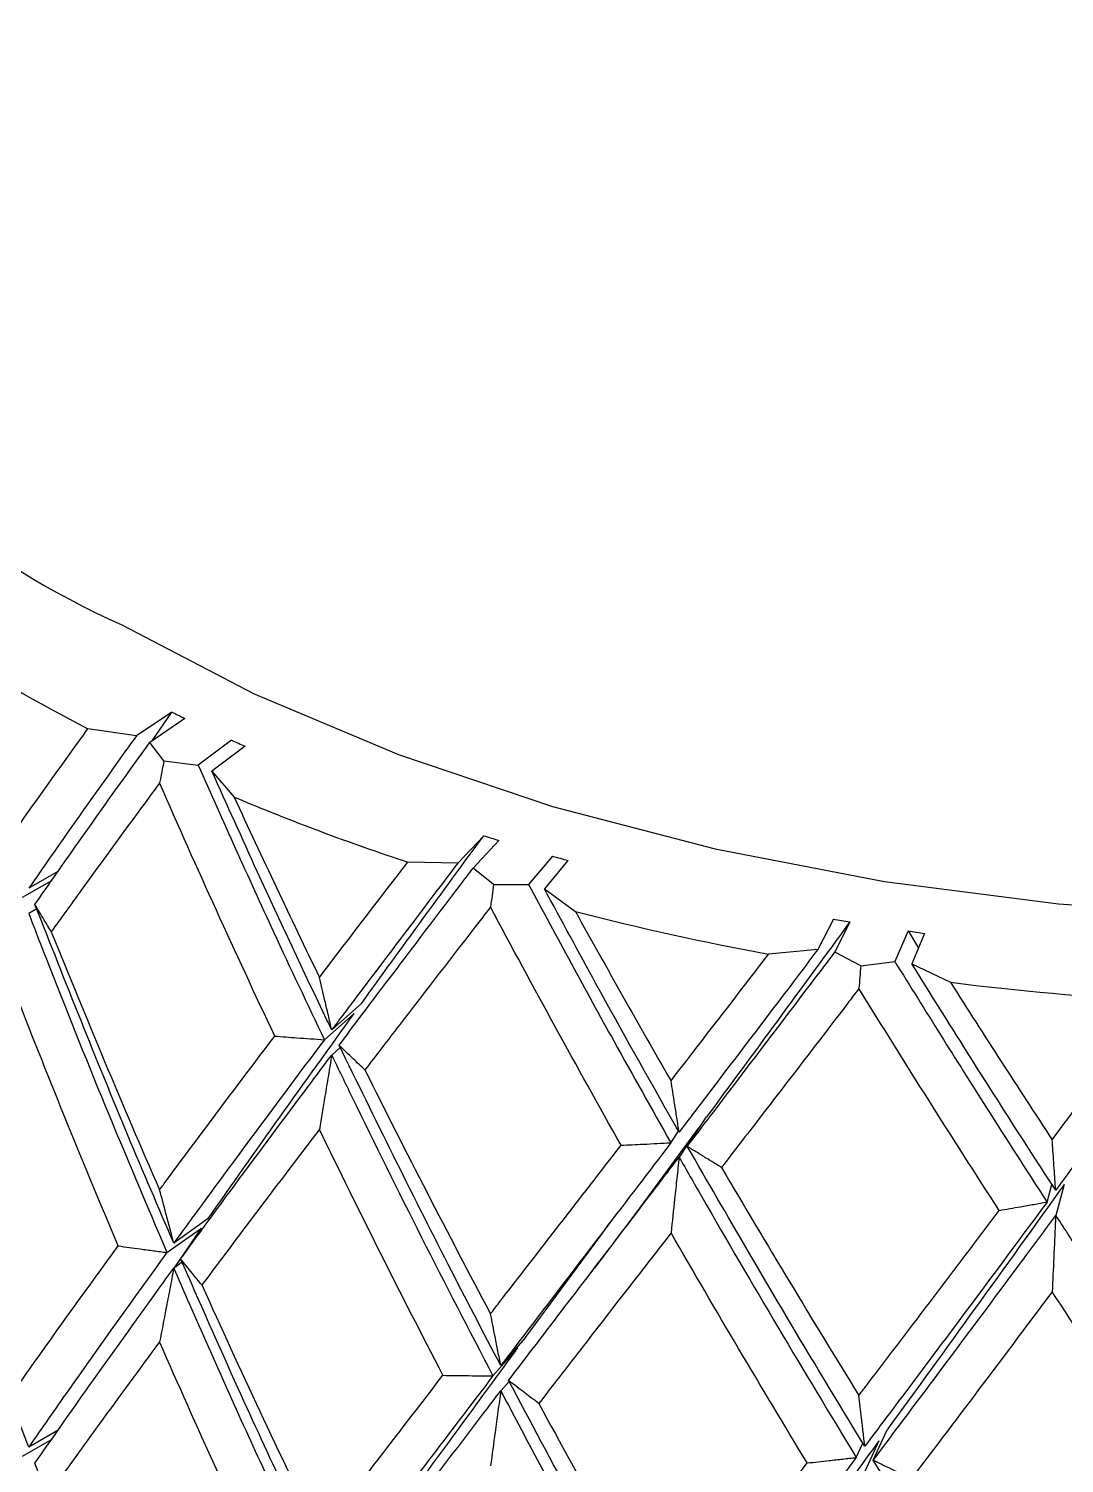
# Model space of a CAD drawing. Extents: x 0 to 10.8, y -11.1 to 0.
# Drawn here: x 4.5234 to 4.5906, y -5.0663 to -4.9732 of the extents above; entities that cross this region are included whole.
import ezdxf

# ---------------------------------------------------------------- set-up
doc = ezdxf.new("R2010")
doc.units = 0
doc.header["$LTSCALE"] = 0.5
doc.header["$MEASUREMENT"] = 0
doc.layers.add('Dimension', color=10, linetype='CONTINUOUS')
doc.layers.add('Mounting', color=4, linetype='CONTINUOUS')

msp = doc.modelspace()

# ---------------------------------------------------------------- linework, layer by layer
at = {"layer": 'Dimension', "transparency": 16777216}
msp.add_open_spline([(4.295788687800496, -4.453301352101676), (5.645067267058266, -4.366282299263275), (6.244345846315582, -5.578301352101789), (6.843624425573125, -6.790320404940189), (8.192903004830669, -6.703301352101676)], degree=3, dxfattribs=at)
at = {"layer": 'Mounting', "lineweight": 25, "transparency": 16777216}
for p, q in [((4.532673761451406, -5.017560601165144), (4.530376841088128, -5.019113446920755)), ((4.533519414229204, -5.01797350249916), (4.531247951150817, -5.019538777778109)), ((4.531406506849635, -5.019429516342939), (4.532673761451406, -5.017560601165144)), ((4.530376865872995, -5.019113459202913), (4.527234565186518, -5.018648657726999)), ((4.532163317357572, -5.020735064372445), (4.531247956401785, -5.019538780867379)), ((4.536560534711953, -5.019395160550914), (4.534380619594231, -5.021003232521423)), ((4.537435969609533, -5.01978683048111), (4.535282405799762, -5.02140669471089)), ((4.532163317357572, -5.020735064372445), (4.53438061326824, -5.021003230198687)), ((4.535282381877323, -5.021406681773612), (4.536723255458128, -5.023084415205801)), ((4.552919160253168, -5.025591401604288), (4.551231694601938, -5.027386001509342)), ((4.553895040992529, -5.025893780693593), (4.552236952848943, -5.02769748299994)), ((4.551231723268529, -5.027386010548298), (4.547990689914968, -5.027308520313397)), ((4.557381719590012, -5.026919362032686), (4.555828592205671, -5.028753937788622)), ((4.558379085092383, -5.027197399080364), (4.556855980189994, -5.029040346594286)), ((4.525330906441923, -5.027888303540806), (4.523388698457211, -5.029009516316989)), ((4.553563161088277, -5.028757766901776), (4.552236959097627, -5.0276974853914)), ((4.522986282933289, -5.029592652687995), (4.524897737698666, -5.028499546015212)), ((4.553563161088277, -5.028757766901776), (4.555828585181189, -5.028753936275962)), ((4.556855952130718, -5.029040336811022), (4.558869579283737, -5.030508467086349)), ((4.523909244007882, -5.030342108745117), (4.523388708453695, -5.030642607530069)), ((4.575614462458816, -5.031016758541739), (4.574610201865653, -5.032974679968959)), ((4.576677920488237, -5.031195399969135), (4.575705673687708, -5.033158698856937)), ((4.580457772614864, -5.031780081769739), (4.579599312083474, -5.033760981547402)), ((4.580457772614864, -5.031780081769739), (4.581137346795003, -5.032884440334954)), ((4.58153347906341, -5.03193233438185), (4.580707400061328, -5.033917819530075)), ((4.574610233161366, -5.032974685369709), (4.57141211585008, -5.033287893070792)), ((4.577384763389546, -5.034036635153655), (4.575705680661031, -5.033158700446222)), ((4.577384763389546, -5.034036635153655), (4.579599304667681, -5.033760980910813)), ((4.58070736909167, -5.033917813328344), (4.583205744647785, -5.035112176108953)), ((4.544981013563302, -5.036488697070183), (4.543053326772906, -5.038202304744175)), ((4.542575640574341, -5.038838841624795), (4.544517398070184, -5.037130408041492)), ((4.543606224249288, -5.039343906205772), (4.543053334472461, -5.039835394883539)), ((4.566132094488012, -5.045767797000053), (4.567384971745923, -5.043856739756961)), ((4.566866498106492, -5.044560653546625), (4.563031282272277, -5.04976734093492)), ((4.565066963062236, -5.045531769156469), (4.565571262859976, -5.044783914067409)), ((4.566867582660052, -5.044559322135513), (4.565599047823071, -5.046467053707829)), ((4.589477271679471, -5.049378922233757), (4.589800270501655, -5.048236513460722)), ((4.590594232367266, -5.048229449910082), (4.590040492645585, -5.050247748690083)), ((4.563084550705753, -5.049693429939282), (4.560107304341273, -5.053663413397999)), ((4.535032697507177, -5.050456833464011), (4.532803685943009, -5.052045875691192)), ((4.555630989415249, -5.058182291884634), (4.561659288372994, -5.049997503430404)), ((4.532361198249873, -5.052654547558234), (4.534603149622626, -5.051071593678728)), ((4.53284360703924, -5.053650446444351), (4.534600188592549, -5.051073732678162)), ((4.533349102721786, -5.053290083110312), (4.532803722903509, -5.053678879486711)), ((4.553517452661481, -5.060668011268149), (4.55514030702534, -5.058850558818392)), ((4.555633130703882, -5.058179833355382), (4.554025126119541, -5.060001688008867)), ((4.55456488868731, -5.061023172009129), (4.554025152782742, -5.061634687943979)), ((4.525341287894435, -5.064167330155897), (4.523388707488493, -5.06529453089081)), ((4.578199512516221, -5.066137512380749), (4.579100076656687, -5.06416004354196)), ((4.522986277681412, -5.065877683013639), (4.524905135010613, -5.064780342931158)), ((4.577097462227357, -5.065967085004559), (4.577534122406632, -5.065043744146067)), ((4.578564836984242, -5.064894569271871), (4.577648148884919, -5.066869543656708))]:
    msp.add_line(p, q, dxfattribs=at)
at = {"layer": 'Mounting', "lineweight": 25, "transparency": 16777216, "flags": 128}
msp.add_lwpolyline([(4.529425354885689, -5.011899771185938), (4.538026337435213, -5.016378217962711), (4.5473793920562, -5.020322397328584), (4.557385374042951, -5.02369050000101), (4.567938217497158, -5.026446823253877), (4.578926059652986, -5.028562149374977), (4.590232426649891, -5.03001405538123), (4.601737468185547, -5.030787150707681), (4.613319227957163, -5.030873240351639), (4.624854936429983, -5.030271411741467), (4.63622231222439, -5.028988044410028), (4.647300858329345, -5.027036742370456), (4.657973139399928, -5.024438189909688), (4.66812602660184, -5.021219932330268), (4.677651896805173, -5.017416083963212), (4.686449773415916, -5.013066966547456), (4.694426396752988, -5.008218681809524), (4.701497212625327, -5.002922622773724), (4.707587268625275, -4.99723492898346), (4.71263200864405, -4.991215891407705), (4.716577957182835, -4.984929313342207), (4.719383286205357, -4.978441834078296), (4.721018258525874, -4.971822222510184), (4.721474867769075, -4.965976814895953)], dxfattribs=at)
at = {"layer": 'Mounting', "lineweight": 25, "transparency": 16777216}
for centre, radius, start, end in [((4.552345824888562, -4.960671211454496), 0.05612230641478438, 185.4246401014874, 245.8955008561301), ((4.580141661440393, -4.916030824835104), 0.1154538021047774, 237.2798357238079, 242.7255408089171), ((4.58787686530286, -4.905572951242107), 0.1248543808206828, 243.7595047141371, 244.1913643703705), ((4.590966985820842, -4.898963627461683), 0.1321507324402243, 245.6883316194616, 246.1041452572143), ((4.595810797838567, -4.882613019911275), 0.152392750840681, 247.1865503347429, 251.7119059126824), ((4.600688702736079, -4.873148690145342), 0.1597520249197383, 252.6010635168731, 252.9674848268231), ((4.602533105720795, -4.86688164763865), 0.1662850495324335, 254.2446665601605, 254.6014265479587), ((4.605235099224046, -4.850967434105598), 0.1854312376719492, 255.5200272517997, 259.4903133633817), ((4.607266316183541, -4.845846999208106), 0.1878554753417816, 260.2999377327566, 260.6288365346421), ((4.607917158877854, -4.841648195874086), 0.1921045338563941, 261.7820034980775, 262.1060344077771), ((4.608670283969559, -4.829778682340304), 0.2069064676696747, 262.9305293171529, 266.6210277657175)]:
    msp.add_arc(centre, radius, start, end, dxfattribs=at)
for points, knots in [([(4.522354284676112, -5.02548716603286), (4.523720814981971, -5.023542612075175), (4.525121237558551, -5.02157762443278), (4.526779530412796, -5.019277906850334), (4.52700667326917, -5.018963514085954), (4.527234563840466, -5.018648659586859)], [0.001208963695116872, 0.001208963695116872, 0.001208963695116872, 0.001208963695116872, 0.001503074287481284, 0.001503074287481284, 0.001549572798624518, 0.001549572798624518, 0.001549572798624518, 0.001549572798624518]), ([(4.530376864850496, -5.019113460907477), (4.529967861567002, -5.019681661039556), (4.529561131048695, -5.020248336148939), (4.527667944542145, -5.022894567485992), (4.52621186387637, -5.024953186847142), (4.524319864293375, -5.02766542788379), (4.523852378339598, -5.028338662138538), (4.523388745736156, -5.029009575581938)], [0.001172730824359649, 0.001172730824359649, 0.001172730824359649, 0.001172730824359649, 0.001255462206260106, 0.001255462206260106, 0.001560036396495508, 0.001560036396495508, 0.001661073516207028, 0.001661073516207028, 0.001661073516207028, 0.001661073516207028]), ([(4.523793016928266, -5.030058412549295), (4.52456448588373, -5.028945237500977), (4.525345973998355, -5.027826425307637), (4.527577329796941, -5.024654677685362), (4.529050041709979, -5.0225882619294), (4.53078442422111, -5.020180647097277), (4.531015830084016, -5.019859960364727), (4.531247954997525, -5.019538782810514)], [0.005047594040414507, 0.005047594040414507, 0.005047594040414507, 0.005047594040414507, 0.005214926679320327, 0.005214926679320327, 0.005519500869555729, 0.005519500869555729, 0.005566222870637729, 0.005566222870637729, 0.005566222870637729, 0.005566222870637729]), ([(4.534380619144258, -5.021003232853388), (4.535998783709147, -5.024627537228241), (4.538673721820487, -5.030618763405528), (4.541470674181255, -5.036511025471953), (4.542575651247262, -5.038838850050354)], [0, 0, 0, 0, 0.6049353283685451, 1, 1, 1, 1]), ([(4.543053326772679, -5.038202304743777), (4.542957532827586, -5.038002715745108), (4.541327818151331, -5.03460716585505), (4.538706587799879, -5.029032003108625), (4.536263567609694, -5.023591639071299), (4.535282407756085, -5.021406693239499)], [0, 0, 0, 0, 0.03602306106506537, 0.6128499158845476, 1, 1, 1, 1]), ([(4.53188311970257, -5.022169185780911), (4.5316857610851, -5.022436082648767), (4.531488896645214, -5.022702629866842), (4.529747706162652, -5.02506315236468), (4.528233529735871, -5.027135961239026), (4.526114124718333, -5.030072051481625), (4.525482508944151, -5.030951546895494), (4.524856953054723, -5.031827445847625)], [0.005083892301324361, 0.005083892301324361, 0.005083892301324361, 0.005083892301324361, 0.005122606385453728, 0.005122606385453728, 0.005427180575689129, 0.005427180575689129, 0.005558214953685096, 0.005558214953685096, 0.005558214953685096, 0.005558214953685096]), ([(4.542256584133611, -5.034791060578129), (4.543877378437173, -5.0326652495541), (4.545524896437655, -5.030515326948318), (4.547460522280744, -5.027997546970596), (4.547725330019148, -5.027653304915248), (4.547990688347454, -5.027308522349983)], [0.001208963695116868, 0.001208963695116868, 0.001208963695116868, 0.001208963695116868, 0.00150307428748128, 0.00150307428748128, 0.001549572798624518, 0.001549572798624518, 0.001549572798624518, 0.001549572798624518]), ([(4.551231722063676, -5.027386012388035), (4.550759043531571, -5.028007708902408), (4.550288011504108, -5.028627642590891), (4.548090904379251, -5.031522054062691), (4.546387632740334, -5.033772368336543), (4.544156182041206, -5.03673480130044), (4.543603280316802, -5.037469947968873), (4.543053383038568, -5.038202357726561)], [0.001172730824359651, 0.001172730824359651, 0.001172730824359651, 0.001172730824359651, 0.001255462206260106, 0.001255462206260106, 0.001560036396495508, 0.001560036396495508, 0.001661073516207027, 0.001661073516207027, 0.001661073516207027, 0.001661073516207027]), ([(4.543532482871569, -5.039197595818166), (4.544445985623952, -5.03798218446525), (4.545367076155344, -5.036760067659657), (4.5479851515463, -5.033294078940116), (4.549699306646289, -5.031034298805935), (4.551702512547081, -5.028399904363596), (4.551969474901853, -5.028048978948277), (4.552236957479408, -5.027697487517969)], [0.005047594040414498, 0.005047594040414498, 0.005047594040414498, 0.005047594040414498, 0.005214926679320327, 0.005214926679320327, 0.005519500869555729, 0.005519500869555729, 0.005566222870637729, 0.005566222870637729, 0.005566222870637729, 0.005566222870637729]), ([(4.555828591885074, -5.028753938167313), (4.557667908011581, -5.032168458575313), (4.560708424972972, -5.037812897324102), (4.563832687205831, -5.043345887424209), (4.565066972838849, -5.045531776341306)], [0, 0, 0, 0, 0.6049353283685451, 1, 1, 1, 1]), ([(4.56559904275673, -5.044833964342672), (4.565492380628712, -5.044646659443913), (4.563677768707294, -5.041460095391074), (4.56074163301696, -5.036222127960514), (4.557969370808905, -5.031098203182751), (4.556855981573335, -5.029040344920247)], [0, 0, 0, 0, 0.03602306106505804, 0.6128499158845444, 1, 1, 1, 1]), ([(4.524856929810539, -5.031827407848198), (4.524695582211962, -5.031563632748828), (4.524535312172929, -5.031299636729671), (4.524376122914873, -5.031035424096501), (4.524278116026153, -5.03087275823259), (4.524180518523963, -5.030710009813049), (4.524083331152269, -5.030547179846337), (4.523986142959075, -5.030384348503389), (4.52388936469788, -5.030221435267833), (4.523792997106284, -5.030058441151198)], [0, 0, 0, 0, 3.692454476569211e-05, 3.692454476569211e-05, 3.692454476569211e-05, 5.965757049893037e-05, 5.965757049893037e-05, 5.965757049893037e-05, 8.239078838353261e-05, 8.239078838353261e-05, 8.239078838353261e-05, 8.239078838353261e-05]), ([(4.532803685942781, -5.052045875690908), (4.53181019498561, -5.049732411115144), (4.528694328607344, -5.042476737134677), (4.525778878388337, -5.035089901580363), (4.52379301662927, -5.030058351341779)], [0, 0, 0, 0, 0.3188490251917075, 1, 1, 1, 1]), ([(4.523388719334662, -5.030642635838149), (4.523756136114571, -5.031593622375738), (4.525373584143836, -5.035780070532724), (4.528320611751042, -5.043147978135721), (4.531015294309782, -5.049487854991639), (4.532361242667321, -5.052654516241716)], [0, 0, 0, 0, 0.1282478010224106, 0.5645745223552838, 1, 1, 1, 1]), ([(4.553361031433496, -5.030221148008025), (4.553134757691851, -5.030513748931753), (4.552908839167458, -5.030805948668331), (4.550908796124759, -5.033393471945089), (4.549156376596784, -5.035664482781726), (4.546684280366662, -5.038879164123443), (4.545945016533551, -5.039841838183236), (4.545210277562546, -5.040800273547688)], [0.005083892301324363, 0.005083892301324363, 0.005083892301324363, 0.005083892301324363, 0.00512260638545373, 0.00512260638545373, 0.005427180575689131, 0.005427180575689131, 0.005558214953685095, 0.005558214953685095, 0.005558214953685095, 0.005558214953685095]), ([(4.565074792735686, -5.041502871913281), (4.566879014548704, -5.039169246722906), (4.568701623531069, -5.036808772831591), (4.570829986224908, -5.034044408790862), (4.571120885476603, -5.033666449000691), (4.571412114129771, -5.033287895306898)], [0.001208963695116868, 0.001208963695116868, 0.001208963695116868, 0.001208963695116868, 0.001503074287481274, 0.001503074287481274, 0.001549572798624512, 0.001549572798624512, 0.001549572798624512, 0.001549572798624512]), ([(4.574610231826455, -5.032974687363549), (4.574094536365919, -5.033656353848926), (4.573579789189125, -5.034336100068685), (4.571174785570292, -5.037509746374781), (4.569298764102314, -5.039977235630602), (4.566825387389599, -5.043225135802061), (4.566211234353204, -5.044031093965657), (4.565599105550064, -5.044834010101511)], [0.001172730824359651, 0.001172730824359651, 0.001172730824359651, 0.001172730824359651, 0.001255462206260106, 0.001255462206260106, 0.001560036396495508, 0.001560036396495508, 0.001661073516207033, 0.001661073516207033, 0.001661073516207033, 0.001661073516207033]), ([(4.56613209506213, -5.045767839283883), (4.567147707157574, -5.044435378147853), (4.568168144029642, -5.043095458422442), (4.571058516555695, -5.039295242512992), (4.572939198039421, -5.036817344290455), (4.575123677619786, -5.033928860425533), (4.575414528929969, -5.033544089452164), (4.575705678899794, -5.033158702777769)], [0.005047594040414502, 0.005047594040414502, 0.005047594040414502, 0.005047594040414502, 0.005214926679320327, 0.005214926679320327, 0.005519500869555729, 0.005519500869555729, 0.005566222870637731, 0.005566222870637731, 0.005566222870637731, 0.005566222870637731]), ([(4.57959931190635, -5.033760981956277), (4.581579392653566, -5.036943758994141), (4.584852603283707, -5.042205109899953), (4.588167630136923, -5.047347393665348), (4.589477280132087, -5.049378928312535)], [0, 0, 0, 0, 0.6049353283685179, 1, 1, 1, 1]), ([(4.543053326421159, -5.038202433135268), (4.542981348134163, -5.037885743710945), (4.542908951822938, -5.037569602983297), (4.542836135904963, -5.03725401639764), (4.542763319986079, -5.036938429807549), (4.542690084261039, -5.0366233964956), (4.542616427165285, -5.036308921929674), (4.542497579436485, -5.035801508656675), (4.542377634393233, -5.035295546538464), (4.542256584132019, -5.034791060580176)], [0, 0, 0, 0, 3.692449215761763e-05, 3.692449215761763e-05, 3.692449215761763e-05, 7.384898518656178e-05, 7.384898518656178e-05, 7.384898518656178e-05, 0.0001334277934832237, 0.0001334277934832237, 0.0001334277934832237, 0.0001334277934832237]), ([(4.590040490433694, -5.048614659766542), (4.58992762177013, -5.048440674982714), (4.588007419851692, -5.04548072219194), (4.584884702041563, -5.040610378021142), (4.581904358976772, -5.035835494774517), (4.580707400811662, -5.033917817726547)], [0, 0, 0, 0, 0.0360230610651113, 0.612849915884566, 0.9999999999999999, 0.9999999999999999, 0.9999999999999999, 0.9999999999999999]), ([(4.577269534677043, -5.035519272100601), (4.577024235059525, -5.035840485918698), (4.576779136174082, -5.036161264817224), (4.574607652049508, -5.039001897104697), (4.572693578562848, -5.041495373811131), (4.569976833587589, -5.045024890082914), (4.569162231072823, -5.046081845579351), (4.568350420638581, -5.047134118422036)], [0.005083892301324369, 0.005083892301324369, 0.005083892301324369, 0.005083892301324369, 0.005122606385453741, 0.005122606385453741, 0.005427180575689142, 0.005427180575689142, 0.005558214953685101, 0.005558214953685101, 0.005558214953685101, 0.005558214953685101]), ([(4.59949064107991, -5.035635233920061), (4.598954467056956, -5.036380722989804), (4.598418501652304, -5.03712422159839), (4.59591071173827, -5.040595953536183), (4.593943931581407, -5.043296606254273), (4.591336727286489, -5.046852772626835), (4.59068816437275, -5.047735346564991), (4.590040557010525, -5.04861469767576)], [0.001172730824359652, 0.001172730824359652, 0.001172730824359652, 0.001172730824359652, 0.001255462206260106, 0.001255462206260106, 0.001560036396495508, 0.001560036396495508, 0.001661073516207056, 0.001661073516207056, 0.001661073516207056, 0.001661073516207056]), ([(4.589811645272675, -5.045329261676159), (4.591720441444068, -5.04277034769558), (4.593638484649773, -5.040182908298164), (4.595866564531889, -5.037154215433418), (4.596170841603907, -5.036740143091549), (4.596475212492351, -5.036325451167158)], [0.001208963695116872, 0.001208963695116872, 0.001208963695116872, 0.001208963695116872, 0.0015030742874813, 0.0015030742874813, 0.001549572798624534, 0.001549572798624534, 0.001549572798624534, 0.001549572798624534]), ([(4.531883119867416, -5.048582804543457), (4.532045386223672, -5.048363369307765), (4.532207990637289, -5.048143691697589), (4.534636022824316, -5.04486657065263), (4.536966322000353, -5.041762125306036), (4.539357120337172, -5.038605933305462)], [0.001726681020851307, 0.001726681020851307, 0.001726681020851307, 0.001726681020851307, 0.00175851282924787, 0.00175851282924787, 0.002201016585362875, 0.002201016585362875, 0.002201016585362875, 0.002201016585362875]), ([(4.542575713658607, -5.038838889162548), (4.539978060930025, -5.04230223739944), (4.537448241803531, -5.045704470729561), (4.534256021724559, -5.050054404721379), (4.533526496267314, -5.051052535377892), (4.532803723806637, -5.052045848897876)], [0.001690375394320813, 0.001690375394320813, 0.001690375394320813, 0.001690375394320813, 0.002169184776966312, 0.002169184776966312, 0.002312692357560904, 0.002312692357560904, 0.002312692357560904, 0.002312692357560904]), ([(4.53935712033649, -5.038605933306201), (4.539837604912009, -5.038642200866491), (4.540318239040744, -5.038677813684103), (4.540799014766208, -5.038712770839481), (4.541095010448771, -5.038734292656216), (4.541391060622118, -5.038755566010991), (4.541687163426104, -5.03877659069525), (4.541983268732565, -5.038797615557201), (4.542279427296535, -5.03881839178888), (4.542575637255595, -5.038838919186389)], [0, 0, 0, 0, 3.692454476569215e-05, 3.692454476569215e-05, 3.692454476569215e-05, 5.965757049893202e-05, 5.965757049893202e-05, 5.965757049893202e-05, 8.239078838353608e-05, 8.239078838353608e-05, 8.239078838353608e-05, 8.239078838353608e-05]), ([(4.545210241140239, -5.040800239168561), (4.544957419657976, -5.040561593936957), (4.544705572779094, -5.040322603269829), (4.544454705202952, -5.040083270992341), (4.544300255393182, -5.0399359230355), (4.544146176349386, -5.0397884451869), (4.543992469162049, -5.039640838343757), (4.543838760675499, -5.039493230253072), (4.543685423726629, -5.039345492853784), (4.543532459400012, -5.039197627046917)], [0, 0, 0, 0, 3.692454476569211e-05, 3.692454476569211e-05, 3.692454476569211e-05, 5.965757049893117e-05, 5.965757049893117e-05, 5.965757049893117e-05, 8.239078838353283e-05, 8.239078838353283e-05, 8.239078838353283e-05, 8.239078838353283e-05]), ([(4.554025126119541, -5.060001688008583), (4.552883325144194, -5.057817783089718), (4.549302316939929, -5.050968444542889), (4.545870238299813, -5.04396674773642), (4.543532474588346, -5.039197535131336)], [0, 0, 0, 0, 0.3188490251917078, 1, 1, 1, 1]), ([(4.533247894352144, -5.05306900654017), (4.53430446414427, -5.051619587768641), (4.535375431236844, -5.050159697076708), (4.538046231656153, -5.046538833112947), (4.539660632694904, -5.044367154329734), (4.541881391987317, -5.041397693059594), (4.542465762826168, -5.040617955554467), (4.543053315793031, -5.039835440682907)], [0.004397359505161836, 0.004397359505161836, 0.004397359505161836, 0.004397359505161836, 0.004605778298849525, 0.004605778298849525, 0.004910352489084926, 0.004910352489084926, 0.005018293860850967, 0.005018293860850967, 0.005018293860850967, 0.005018293860850967]), ([(4.543053315793031, -5.039835440682793), (4.542981335665672, -5.040280100456187), (4.5429089371803, -5.040724954884524), (4.542836118817377, -5.041170001302305), (4.542763300453544, -5.041615047726168), (4.542690062012525, -5.042060287359391), (4.542616401996384, -5.04250571748122), (4.542497563364577, -5.043224347600415), (4.542377626736197, -5.043943477753771), (4.542256585910536, -5.044663096226202)], [0, 0, 0, 0, 3.692449223290986e-05, 3.692449223290986e-05, 3.692449223290986e-05, 7.384898531217055e-05, 7.384898531217055e-05, 7.384898531217055e-05, 0.0001334208711571329, 0.0001334208711571329, 0.0001334208711571329, 0.0001334208711571329]), ([(4.543053347378191, -5.039835421748364), (4.54348848533823, -5.040737712969303), (4.545404056631014, -5.04470979382404), (4.548860246820141, -5.051689183731526), (4.551966142475976, -5.057677108279734), (4.553517484819622, -5.060667975305421)], [0, 0, 0, 0, 0.1282478010224004, 0.5645745223552787, 1, 1, 1, 1]), ([(4.565599042525491, -5.044834092769463), (4.565551681411762, -5.044524644309092), (4.565504045242051, -5.044215786598272), (4.565456132974305, -5.043907525241593), (4.565408220706104, -5.043599263880537), (4.565360032208901, -5.043291598029896), (4.565311566453374, -5.04298453331478), (4.565233365637596, -5.042489076037782), (4.565154442797848, -5.041995180304639), (4.565074792733867, -5.041502871915498)], [0, 0, 0, 0, 3.692449215761736e-05, 3.692449215761736e-05, 3.692449215761736e-05, 7.384898518656178e-05, 7.384898518656178e-05, 7.384898518656178e-05, 0.0001334277934832271, 0.0001334277934832271, 0.0001334277934832271, 0.0001334277934832271]), ([(4.523388707488493, -5.065294530890981), (4.521674991200371, -5.060752434100038), (4.5188649167726, -5.053304509301825), (4.516279915563246, -5.045740158941271), (4.515271370348728, -5.042788907185979)], [0, 0, 0, 0, 0.6098472949281151, 1, 1, 1, 1]), ([(4.542256585910309, -5.044663096226429), (4.540597420127142, -5.046838997911266), (4.538962529410583, -5.048994054293701), (4.536436069199226, -5.052347169418113), (4.53552636496488, -5.05355935672668), (4.534626352173291, -5.054764125864949)], [0.00443360783014278, 0.00443360783014278, 0.00443360783014278, 0.00443360783014278, 0.00473463552414918, 0.00473463552414918, 0.004906805992855924, 0.004906805992855924, 0.004906805992855924, 0.004906805992855924]), ([(4.553361031552413, -5.056634766753348), (4.553547071746834, -5.056394197884117), (4.553733356705834, -5.056153351277487), (4.556512866136927, -5.052560260647738), (4.559152991338124, -5.04915423289583), (4.561834871521114, -5.04569025418067)], [0.001726681020851302, 0.001726681020851302, 0.001726681020851302, 0.001726681020851302, 0.00175851282924785, 0.00175851282924785, 0.002201016585362859, 0.002201016585362859, 0.002201016585362859, 0.002201016585362859]), ([(4.565067045547949, -5.045531807254974), (4.562171789801141, -5.049328439820158), (4.559322404717932, -5.053057058428635), (4.555687361622631, -5.057821239231941), (4.554853820249718, -5.058914209567774), (4.554025153481916, -5.060001657257942)], [0.001690375394320812, 0.001690375394320812, 0.001690375394320812, 0.001690375394320812, 0.002169184776966312, 0.002169184776966312, 0.002312692357560912, 0.002312692357560912, 0.002312692357560912, 0.002312692357560912]), ([(4.561834871520432, -5.045690254181466), (4.562317917793735, -5.045668059137995), (4.56280087470077, -5.045645205699998), (4.563283734125889, -5.04562169392301), (4.563581012664372, -5.045607218598832), (4.563878255077043, -5.04559249369845), (4.564175459468288, -5.045577519241078), (4.564472666371785, -5.045562544657173), (4.564769835881179, -5.045547320480409), (4.565066966100858, -5.045531846735059)], [0, 0, 0, 0, 3.692454476569256e-05, 3.692454476569256e-05, 3.692454476569256e-05, 5.965757049893369e-05, 5.965757049893369e-05, 5.965757049893369e-05, 8.239078838353787e-05, 8.239078838353787e-05, 8.239078838353787e-05, 8.239078838353787e-05]), ([(4.568350372630448, -5.047134089165752), (4.56801712677634, -5.046931003794612), (4.567684709974401, -5.046727463550383), (4.567353128197283, -5.046523471610726), (4.567148985664062, -5.046397881381836), (4.566945159072702, -5.046272119594846), (4.56674164981132, -5.046146186996793), (4.566538138829628, -5.046020253334348), (4.566334944753407, -5.045894148591685), (4.566132068966908, -5.045767873520163)], [0, 0, 0, 0, 3.692454476569198e-05, 3.692454476569198e-05, 3.692454476569198e-05, 5.965757049893278e-05, 5.965757049893278e-05, 5.965757049893278e-05, 8.239078838353649e-05, 8.239078838353649e-05, 8.239078838353649e-05, 8.239078838353649e-05]), ([(4.577648133684306, -5.065236546261417), (4.576407924872683, -5.06319717069988), (4.572518282084275, -5.056801116767076), (4.568719573328735, -5.050238150758901), (4.566132079156887, -5.045767780064807)], [0, 0, 0, 0, 0.3188490251917316, 1, 1, 1, 1]), ([(4.590040490333195, -5.048614788213456), (4.590019816301037, -5.048309467811634), (4.58999902220171, -5.048004762133644), (4.589978107580464, -5.047700676874854), (4.589957192958764, -5.047396591611744), (4.589936157758075, -5.047093125935476), (4.589915001528652, -5.04679028556103), (4.589880865376472, -5.046301644372647), (4.589846414047315, -5.045814627660661), (4.589811645270856, -5.045329261678546)], [0, 0, 0, 0, 3.69244921576141e-05, 3.69244921576141e-05, 3.69244921576141e-05, 7.384898518655442e-05, 7.384898518655442e-05, 7.384898518655442e-05, 0.0001334277934832271, 0.0001334277934832271, 0.0001334277934832271, 0.0001334277934832271]), ([(4.554534040801627, -5.060966987748714), (4.555743702279869, -5.059380064525783), (4.556963787876157, -5.057781163333345), (4.55999172787142, -5.05381452610942), (4.561809374456061, -5.051434606520445), (4.564292981531707, -5.048179706016754), (4.564944991241418, -5.047324950647692), (4.565599035532159, -5.046467101386384)], [0.004397359505161848, 0.004397359505161848, 0.004397359505161848, 0.004397359505161848, 0.004605778298849525, 0.004605778298849525, 0.004910352489084926, 0.004910352489084926, 0.005018293860850976, 0.005018293860850976, 0.005018293860850976, 0.005018293860850976]), ([(4.565599035532159, -5.046467101386213), (4.565551673207665, -5.046919002308698), (4.565504035607319, -5.04737113997254), (4.565456121730904, -5.047823511865204), (4.565408207854034, -5.04827588376412), (4.565360017569674, -5.048728491131783), (4.565311549892385, -5.049181331398302), (4.565233355062446, -5.049911916598319), (4.565154437759702, -5.050643112290231), (4.565074793904159, -5.051374907382638)], [0, 0, 0, 0, 3.69244922329098e-05, 3.69244922329098e-05, 3.69244922329098e-05, 7.384898531216694e-05, 7.384898531216694e-05, 7.384898531216694e-05, 0.0001334208711571231, 0.0001334208711571231, 0.0001334208711571231, 0.0001334208711571231]), ([(4.565599062189222, -5.046467078917942), (4.566082903712868, -5.047313610706283), (4.568212878611803, -5.051040226494308), (4.572027179286579, -5.057578476580375), (4.57540854549552, -5.063172784027017), (4.577097480720795, -5.065967045968534)], [0, 0, 0, 0, 0.1282478010224002, 0.5645745223552737, 1, 1, 1, 1]), ([(4.532803723694542, -5.052045849051979), (4.532720550786053, -5.051724469315332), (4.532636894585494, -5.051403611316971), (4.532552753255686, -5.051083280412058), (4.532468611924514, -5.050762949502598), (4.532383985233537, -5.05044314480881), (4.532298871367857, -5.050123871707967), (4.532161558801818, -5.049608794541996), (4.532022977463384, -5.049095097923441), (4.531883119867416, -5.048582804543798)], [0, 0, 0, 0, 3.692449221522432e-05, 3.692449221522432e-05, 3.692449221522432e-05, 7.384898530529164e-05, 7.384898530529164e-05, 7.384898530529164e-05, 0.0001334186949998458, 0.0001334186949998458, 0.0001334186949998458, 0.0001334186949998458]), ([(4.58947735996162, -5.049378949970844), (4.586411037765629, -5.053537303564042), (4.583366618526952, -5.057623531010051), (4.579447621241343, -5.062846056110459), (4.578546493710292, -5.064044278147321), (4.57764814934967, -5.065236512900015)], [0.001690375394320837, 0.001690375394320837, 0.001690375394320837, 0.001690375394320837, 0.002169184776966312, 0.002169184776966312, 0.002312692357560949, 0.002312692357560949, 0.002312692357560949, 0.002312692357560949]), ([(4.586372866743204, -5.049921876612643), (4.586837363274526, -5.049842189046103), (4.587301535425468, -5.04976186818925), (4.587765375275922, -5.049680915070724), (4.588050944171982, -5.049631075254922), (4.588336387904064, -5.049580995649251), (4.588621704624757, -5.049530676500012), (4.588907023756974, -5.049480356925471), (4.589192216478523, -5.04942979769703), (4.589477280942447, -5.049378999065993)], [0, 0, 0, 0, 3.692454476569208e-05, 3.692454476569208e-05, 3.692454476569208e-05, 5.965757049893443e-05, 5.965757049893443e-05, 5.965757049893443e-05, 8.239078838353608e-05, 8.239078838353608e-05, 8.239078838353608e-05, 8.239078838353608e-05]), ([(4.577269534745028, -5.061932890834555), (4.577471217928405, -5.061668796700701), (4.577673041885873, -5.061404401436732), (4.58068255066155, -5.0574600599071), (4.583517115748009, -5.053721853222441), (4.586372866743659, -5.049921876611791)], [0.001726681020851319, 0.001726681020851319, 0.001726681020851319, 0.001726681020851319, 0.001758512829247889, 0.001758512829247889, 0.002201016585362882, 0.002201016585362882, 0.002201016585362882, 0.002201016585362882]), ([(4.578199512625588, -5.06613751227934), (4.57950939777902, -5.064397714598215), (4.580825278283328, -5.062644942690042), (4.584078022347285, -5.058297222552198), (4.586019474600334, -5.055689218199575), (4.58865738391205, -5.052123567724948), (4.589348536539546, -5.051187315465938), (4.590040487280248, -5.050247797439908)], [0.004397359505161821, 0.004397359505161821, 0.004397359505161821, 0.004397359505161821, 0.004605778298849525, 0.004605778298849525, 0.004910352489084926, 0.004910352489084926, 0.005018293860850956, 0.005018293860850956, 0.005018293860850956, 0.005018293860850956]), ([(4.590040487280476, -5.050247797439795), (4.590019812719675, -5.05070382652633), (4.589999017995979, -5.05116011634766), (4.589978102672376, -5.051616664478445), (4.589957187348546, -5.052073212615483), (4.58993615136751, -5.052530020313384), (4.589914994299306, -5.052987085088034), (4.589880860760331, -5.053724485854957), (4.589846411848157, -5.054462560085426), (4.589811645781765, -5.055201297043709)], [0, 0, 0, 0, 3.69244922329034e-05, 3.69244922329034e-05, 3.69244922329034e-05, 7.384898531217025e-05, 7.384898531217025e-05, 7.384898531217025e-05, 0.0001334208711571296, 0.0001334208711571296, 0.0001334208711571296, 0.0001334208711571296]), ([(4.590040507844151, -5.050247772106331), (4.590551906734845, -5.051033917300856), (4.592803195116176, -5.054494698259077), (4.596808903034571, -5.060558466324778), (4.600317957867446, -5.065734694832145), (4.602070671400725, -5.068320133415341)], [0, 0, 0, 0, 0.1282478010223874, 0.5645745223552675, 1, 1, 1, 1]), ([(4.565074793903932, -5.051374907382865), (4.563227866027773, -5.053763542645186), (4.561396069826969, -5.056128941585769), (4.558546276850848, -5.059808262934155), (4.55751612248514, -5.061138151907244), (4.556492878211884, -5.062459615405487)], [0.004433607830142777, 0.004433607830142777, 0.004433607830142777, 0.004433607830142777, 0.004734635524149188, 0.004734635524149188, 0.004906805992855935, 0.004906805992855935, 0.004906805992855935, 0.004906805992855935]), ([(4.522354288583756, -5.061772209911226), (4.52269996421137, -5.061280368253506), (4.523047666099501, -5.060787396144462), (4.525275537152538, -5.057639500292396), (4.527211617086095, -5.054952408793156), (4.529202462421154, -5.052228573349623)], [0.002378381747722608, 0.002378381747722608, 0.002378381747722608, 0.002378381747722608, 0.002452851256914948, 0.002452851256914948, 0.002852802666629455, 0.002852802666629455, 0.002852802666629455, 0.002852802666629455]), ([(4.529202458277723, -5.052228572778063), (4.529673743570811, -5.052293635216301), (4.530145296088904, -5.052358055983177), (4.530617108085153, -5.052421833665278), (4.530907599544662, -5.052461101153369), (4.531198190170926, -5.05250012497379), (4.531488878151549, -5.05253890480509), (4.5317795685894, -5.052577684964149), (4.532070356997792, -5.052616221211849), (4.53236124156092, -5.052654513230038)], [0, 0, 0, 0, 3.692454477463246e-05, 3.692454477463246e-05, 3.692454477463246e-05, 5.965869829542871e-05, 5.965869829542871e-05, 5.965869829542871e-05, 8.23930440099555e-05, 8.23930440099555e-05, 8.23930440099555e-05, 8.23930440099555e-05]), ([(4.532361189521453, -5.052654591206931), (4.530172209956845, -5.055668523101758), (4.528045924060052, -5.058638225049094), (4.525108281893836, -5.062817345425913), (4.524242258272352, -5.064059395815605), (4.523388687464831, -5.065294542945196)], [0.002342037124112495, 0.002342037124112495, 0.002342037124112495, 0.002342037124112495, 0.002778333157437115, 0.002778333157437115, 0.002964365970982147, 0.002964365970982147, 0.002964365970982147, 0.002964365970982147]), ([(4.534626350342478, -5.054764123644532), (4.534418123397927, -5.054511528809428), (4.534210928233733, -5.054258649704764), (4.534004768824616, -5.054005490413658), (4.533877838171065, -5.053849622318864), (4.533751299794403, -5.053693647580644), (4.533625154615493, -5.053537567154819), (4.533499008369972, -5.053381485409602), (4.533373255062088, -5.053225297645156), (4.533247895606337, -5.053069004819633)], [0, 0, 0, 0, 3.692454477490121e-05, 3.692454477490121e-05, 3.692454477490121e-05, 5.965864419587029e-05, 5.965864419587029e-05, 5.965864419587029e-05, 8.239293580920052e-05, 8.239293580920052e-05, 8.239293580920052e-05, 8.239293580920052e-05]), ([(4.543053333729176, -5.074487318348133), (4.541009723264779, -5.070173198798841), (4.5376587032938, -5.063099100766124), (4.534485816094275, -5.055884112492947), (4.533247905570079, -5.05306916530111)], [0, 0, 0, 0, 0.609847294928119, 1, 1, 1, 1]), ([(4.523793021923666, -5.066343417612018), (4.524945030677372, -5.064681085568793), (4.526119739092792, -5.063005730768111), (4.528776823220596, -5.059255135211345), (4.530270220606781, -5.057172709440067), (4.532129579838511, -5.054606337330881), (4.532465907790993, -5.054143142655619), (4.532803722793005, -5.053678879669974)], [0.003747176891619303, 0.003747176891619303, 0.003747176891619303, 0.003747176891619303, 0.003996629918378722, 0.003996629918378722, 0.004301204108614123, 0.004301204108614123, 0.004368097736224902, 0.004368097736224902, 0.004368097736224902, 0.004368097736224902]), ([(4.532803722793005, -5.053678879669974), (4.532720550043223, -5.05411884577984), (4.532636894053212, -5.054558979203023), (4.532552752965785, -5.054999277211095), (4.532468611877448, -5.055439575225535), (4.53238398546091, -5.055880039031479), (4.5322988718749, -5.056320665848204), (4.532161559050564, -5.057031524308684), (4.532022977701217, -5.057742811131618), (4.531883120386738, -5.058454514289963)], [0, 0, 0, 0, 3.692449220580111e-05, 3.692449220580111e-05, 3.692449220580111e-05, 7.384898529426296e-05, 7.384898529426296e-05, 7.384898529426296e-05, 0.0001334190027511302, 0.0001334190027511302, 0.0001334190027511302, 0.0001334190027511302]), ([(4.532803722946255, -5.053678879585561), (4.533093084835855, -5.05434491503388), (4.534971002372458, -5.058667390429605), (4.538189195696759, -5.065850131856166), (4.541228116230286, -5.072275023309601), (4.542575611888424, -5.07512390114033)], [0, 0, 0, 0, 0.09205200316585467, 0.597404417125028, 1, 1, 1, 1]), ([(4.589811645781538, -5.055201297043936), (4.587857675422583, -5.057820553264321), (4.585909032021846, -5.060415331827585), (4.582860455908758, -5.06445253898255), (4.58175487410108, -5.065912014567004), (4.580653119030558, -5.067362413215392)], [0.004433607830142754, 0.004433607830142754, 0.004433607830142754, 0.004433607830142754, 0.004734635524149126, 0.004734635524149126, 0.004906805992855897, 0.004906805992855897, 0.004906805992855897, 0.004906805992855897]), ([(4.55402515335345, -5.060001657426653), (4.553965152579849, -5.059688964808061), (4.553904803160322, -5.059376844405961), (4.553844103769507, -5.059065301767305), (4.553783404377782, -5.058753759124272), (4.553722354848105, -5.058442793391009), (4.55366095387194, -5.058132410134419), (4.553561896855172, -5.057631674783522), (4.553461924548628, -5.05713245249882), (4.553361031552413, -5.056634766753746)], [0, 0, 0, 0, 3.692449221523832e-05, 3.692449221523832e-05, 3.692449221523832e-05, 7.38489853053125e-05, 7.38489853053125e-05, 7.38489853053125e-05, 0.0001334186949999077, 0.0001334186949999077, 0.0001334186949999077, 0.0001334186949999077]), ([(4.531883120387192, -5.058454514289508), (4.530553917849375, -5.060252032502206), (4.529247362926981, -5.062033362458408), (4.526912708338386, -5.065246973297917), (4.525876656122364, -5.066684618748013), (4.524856960572833, -5.068112423991067)], [0.003783412525692743, 0.003783412525692743, 0.003783412525692743, 0.003783412525692743, 0.004043497126064001, 0.004043497126064001, 0.00425671451874998, 0.00425671451874998, 0.00425671451874998, 0.00425671451874998]), ([(4.542256587142901, -5.07107610403682), (4.542666579279057, -5.070538411947723), (4.543078114141053, -5.069999372857694), (4.545709542575423, -5.066556637145709), (4.547971808389093, -5.06361480940808), (4.55027432754423, -5.06063047242759)], [0.002378381747722604, 0.002378381747722604, 0.002378381747722604, 0.002378381747722604, 0.002452851256914942, 0.002452851256914942, 0.002852802666629453, 0.002852802666629453, 0.002852802666629453, 0.002852802666629453]), ([(4.553517423209541, -5.060668057233499), (4.551004167866267, -5.063967299034687), (4.548536285087494, -5.067215753928281), (4.545087552029372, -5.071782370071048), (4.544065705166759, -5.073138967726379), (4.543053318419879, -5.074487332546255)], [0.002342037124112502, 0.002342037124112502, 0.002342037124112502, 0.002342037124112502, 0.002778333157437115, 0.002778333157437115, 0.002964365970982146, 0.002964365970982146, 0.002964365970982146, 0.002964365970982146]), ([(4.550274323285294, -5.060630472365858), (4.550758742360131, -5.060637547075032), (4.551243191699996, -5.060643962062557), (4.551727663223801, -5.060649716875332), (4.55202594906882, -5.060653260074673), (4.552324244149531, -5.060656553028991), (4.552622546577823, -5.060659595641312), (4.552920851527915, -5.060662638279325), (4.553219164455868, -5.060665430577558), (4.553517483471978, -5.060667972442673)], [0, 0, 0, 0, 3.692454477463265e-05, 3.692454477463265e-05, 3.692454477463265e-05, 5.965869829542759e-05, 5.965869829542759e-05, 5.965869829542759e-05, 8.23930440099558e-05, 8.23930440099558e-05, 8.23930440099558e-05, 8.23930440099558e-05]), ([(4.543532484170555, -5.075482600499015), (4.544896589306973, -5.073667602280523), (4.546278040374773, -5.071837151522857), (4.549381990553229, -5.067737003000218), (4.551112880423261, -5.06545894236308), (4.553251613633165, -5.062649984461757), (4.553637843952401, -5.062142948286294), (4.554025152703161, -5.061634688138781)], [0.00374717689161931, 0.00374717689161931, 0.00374717689161931, 0.00374717689161931, 0.003996629918378722, 0.003996629918378722, 0.004301204108614123, 0.004301204108614123, 0.004368097736224899, 0.004368097736224899, 0.004368097736224899, 0.004368097736224899]), ([(4.554025152703161, -5.061634688138781), (4.553965152043929, -5.06208334135016), (4.553904802776287, -5.062532212347548), (4.55384410356055, -5.06298129859664), (4.553783404343676, -5.063430384852097), (4.553722355012269, -5.063879687589917), (4.553660954237785, -5.064329204221679), (4.553561897034797, -5.065054404524233), (4.553461924720295, -5.065780165682213), (4.553361031927125, -5.066506476445625)], [0, 0, 0, 0, 3.69244922058011e-05, 3.69244922058011e-05, 3.69244922058011e-05, 7.384898529426657e-05, 7.384898529426657e-05, 7.384898529426657e-05, 0.0001334190027511303, 0.0001334190027511303, 0.0001334190027511303, 0.0001334190027511303]), ([(4.554025152831855, -5.061634688037259), (4.554356601749987, -5.062263055551739), (4.556507658120609, -5.066341071410477), (4.560162349830534, -5.073106797901744), (4.563560266213244, -5.079141131806807), (4.565066945154285, -5.081816831499111)], [0, 0, 0, 0, 0.09205200316586179, 0.5974044171250099, 1, 1, 1, 1]), ([(4.556492875621416, -5.062459613453314), (4.556198226325705, -5.062237530826962), (4.555904483865106, -5.062015046304793), (4.555611653599499, -5.061792163403595), (4.555431360411603, -5.061654936233197), (4.555251412514281, -5.061517557667173), (4.555071811152629, -5.061380028529982), (4.554892208272577, -5.061242498230229), (4.554712951554166, -5.061104817066052), (4.554534042237719, -5.06096698586498)], [0, 0, 0, 0, 3.692454477490193e-05, 3.692454477490193e-05, 3.692454477490193e-05, 5.965864419586956e-05, 5.965864419586956e-05, 5.965864419586956e-05, 8.239293580919844e-05, 8.239293580919844e-05, 8.239293580919844e-05, 8.239293580919844e-05]), ([(4.565599047334217, -5.081118977247229), (4.563314858276954, -5.077067448593652), (4.559569348415607, -5.070423935230053), (4.555947245621383, -5.063621235580683), (4.554534072418164, -5.060967143910716)], [0, 0, 0, 0, 0.6098472949281318, 0.9999999999999999, 0.9999999999999999, 0.9999999999999999, 0.9999999999999999]), ([(4.57764814921029, -5.065236513084983), (4.577613942893322, -5.064929536517752), (4.577579537814017, -5.064623165381192), (4.577544933216814, -5.064317405348618), (4.577510328619155, -5.064011645311609), (4.577475524408555, -5.063706495540828), (4.577440519839001, -5.06340196172772), (4.577384047638589, -5.062910663171692), (4.577327053633326, -5.062420964878186), (4.577269534744801, -5.061932890834953)], [0, 0, 0, 0, 3.692449221524216e-05, 3.692449221524216e-05, 3.692449221524216e-05, 7.384898530532019e-05, 7.384898530532019e-05, 7.384898530532019e-05, 0.0001334186949998968, 0.0001334186949998968, 0.0001334186949998968, 0.0001334186949998968]), ([(4.532803759828766, -5.08833148580851), (4.531455987970276, -5.085176755665884), (4.528661998991993, -5.078636864518785), (4.52570669724696, -5.071273651823446), (4.524079785904632, -5.067082205071699), (4.523793021880465, -5.066343408736486)], [0, 0, 0, 0, 0.4342818352718339, 0.9002849059942448, 1, 1, 1, 1]), ([(4.565074794714974, -5.07778791506928), (4.565531184736301, -5.077197654910549), (4.565988566523629, -5.076605893969543), (4.568908546290004, -5.072826324435994), (4.571398126112172, -5.069596176642051), (4.573911687951295, -5.066319622100252)], [0.002378381747722617, 0.002378381747722617, 0.002378381747722617, 0.002378381747722617, 0.002452851256914975, 0.002452851256914975, 0.002852802666629473, 0.002852802666629473, 0.002852802666629473, 0.002852802666629473]), ([(4.577097413338834, -5.065967135723213), (4.57436972353571, -5.069584373881128), (4.571668102194508, -5.073146490419788), (4.567859004428101, -5.078153478231286), (4.566725993935506, -5.079640822683018), (4.565599037407992, -5.081118992976485)], [0.002342037124112524, 0.002342037124112524, 0.002342037124112524, 0.002342037124112524, 0.002778333157437115, 0.002778333157437115, 0.002964365970982167, 0.002964365970982167, 0.002964365970982167, 0.002964365970982167]), ([(4.573911683763072, -5.066319622551021), (4.574388065181665, -5.066268400321803), (4.57486423858245, -5.066216529156122), (4.575340195903664, -5.066164009580405), (4.575633239611307, -5.066131673632356), (4.575926202220444, -5.066099091799572), (4.576219081848876, -5.066066264213873), (4.57651196395318, -5.066033436350665), (4.576804763694554, -5.066000362660986), (4.577097479190797, -5.065967043280352)], [0, 0, 0, 0, 3.692454477463269e-05, 3.692454477463269e-05, 3.692454477463269e-05, 5.965869829542774e-05, 5.965869829542774e-05, 5.965869829542774e-05, 8.239304400995511e-05, 8.239304400995511e-05, 8.239304400995511e-05, 8.239304400995511e-05]), ([(4.580653115793666, -5.067362411616784), (4.580284921734801, -5.067180547265195), (4.579917469933207, -5.066998180958421), (4.579550766898592, -5.066815315493159), (4.579324990854047, -5.066702726729204), (4.579099498022742, -5.066589948434853), (4.57887428991944, -5.066476981267215), (4.578649079912566, -5.066364013144607), (4.578424154162349, -5.066250855906731), (4.578199514180596, -5.066137510214105)], [0, 0, 0, 0, 3.692454477490069e-05, 3.692454477490069e-05, 3.692454477490069e-05, 5.965864419586968e-05, 5.965864419586968e-05, 5.965864419586968e-05, 8.239293580919925e-05, 8.239293580919925e-05, 8.239293580919925e-05, 8.239293580919925e-05]), ([(4.590040492432308, -5.084899672272115), (4.58761555480487, -5.081133871686063), (4.583639251806972, -5.074958882279077), (4.579726236691158, -5.068613378798716), (4.57819956325875, -5.066137663450775)], [0, 0, 0, 0, 0.6098472949281383, 1, 1, 1, 1])]:
    msp.add_open_spline(points, degree=3, knots=knots, dxfattribs=at)
for points in [[(4.532163322609904, -5.020735069390298), (4.532070497427185, -5.021212917018545), (4.531977096591163, -5.02169095724588), (4.53188311970257, -5.022169185780911)], [(4.539357182130971, -5.038605907135263), (4.536795954312538, -5.03318234004513), (4.534302186888681, -5.0277023901333), (4.531883119361737, -5.022169185734867)], [(4.53672325550906, -5.023084414865082), (4.538532394768481, -5.027015650065039), (4.54037779047394, -5.030918227876498), (4.542256666450157, -5.034791043871849)], [(4.544981089070916, -5.036488592614546), (4.547563613877401, -5.032915979403015), (4.550212106516938, -5.029284727827132), (4.552919160253168, -5.025591401604288)], [(4.553563168473829, -5.028757771152812), (4.553496204828434, -5.029245312132389), (4.553428825910942, -5.029733105833998), (4.553361031433496, -5.030221148008025)], [(4.561834950159891, -5.0456902194897), (4.558961894636468, -5.040596379625356), (4.556134518914405, -5.035439292114631), (4.553361030973292, -5.030221148010583)], [(4.558869579274642, -5.030508466743242), (4.56091390866095, -5.034205891255169), (4.562983381168806, -5.037870932936414), (4.565074883526904, -5.041502844703643)], [(4.524857069237441, -5.031827406327579), (4.527119859302502, -5.037463496346504), (4.52946415233373, -5.043049773735504), (4.531883143193227, -5.048582801298323)], [(4.576677920488237, -5.031195399969135), (4.573538903911412, -5.035491166365603), (4.570437903341372, -5.039710610454676), (4.567385058796845, -5.043856621534758)], [(4.577384772585901, -5.034036638398618), (4.577346596749976, -5.034530558756558), (4.577308184168487, -5.0350247713979), (4.577269534677043, -5.035519272100544)], [(4.529202446948602, -5.052228573800789), (4.526840256556625, -5.046656263252373), (4.524555360284694, -5.041031953641379), (4.522354390758437, -5.035359192605767)], [(4.586372958790662, -5.049921831564404), (4.583313641875066, -5.045187940672918), (4.580276227741024, -5.040386701535851), (4.577269534117704, -5.035519272165004)], [(4.583205744579345, -5.035112175770394), (4.58539591708859, -5.038552670255967), (4.587599020519747, -5.04195847175356), (4.58981174057044, -5.045329223175429)], [(4.535032688567753, -5.050456846245538), (4.538076717924469, -5.04610446530603), (4.541243378945182, -5.041664655752697), (4.544517439432639, -5.037130350757764)], [(4.545210415453084, -5.040800218611651), (4.54786814606814, -5.046137754151289), (4.550587658464337, -5.051416783203933), (4.553361058296559, -5.056634760470217)], [(4.55027430987252, -5.06063047488982), (4.547542310315521, -5.055367256270188), (4.544867188217268, -5.050043897676005), (4.542256708955847, -5.044663073140839)], [(4.568350574210854, -5.047134045801386), (4.571287089794623, -5.052132148307464), (4.574262965814341, -5.057065607483821), (4.577269563738355, -5.061932881169525)], [(4.590594232578269, -5.048229449614325), (4.586725889712397, -5.053650313614241), (4.582888193674989, -5.058959594009139), (4.579100056953394, -5.064160070590958)], [(4.573911668852816, -5.066319626793472), (4.570929261621586, -5.061403131997281), (4.56798082936939, -5.056420984719978), (4.565074930842684, -5.051374868522657)], [(4.534626308776296, -5.054764130274464), (4.537100119817978, -5.060256923334009), (4.539645968100331, -5.065695258495566), (4.542256463389549, -5.071076128022014)], [(4.599081457878128, -5.069047386274008), (4.595978988479146, -5.064500093700985), (4.592886106710466, -5.059884505468744), (4.589811790628573, -5.055201241086309)], [(4.539356956673601, -5.074890932421852), (4.536795782698846, -5.069467467663117), (4.534302066708051, -5.063987622367222), (4.531883047771771, -5.058454524692706)], [(4.544980652443883, -5.072774069522495), (4.548266284118654, -5.068229514350605), (4.551658642897564, -5.063590043567046), (4.555140297391517, -5.058850571932851)], [(4.556492828576893, -5.06245962545978), (4.559305358975962, -5.067631667725038), (4.562168739274057, -5.072741795868012), (4.565074657486321, -5.077787954889686)], [(4.578564836897385, -5.064894569391356), (4.574781325896765, -5.070084917041697), (4.571048267798233, -5.075166586863531), (4.567384576397899, -5.080142358840988)]]:
    msp.add_open_spline(points, degree=3, dxfattribs=at)

doc.saveas('drawing.dxf')
